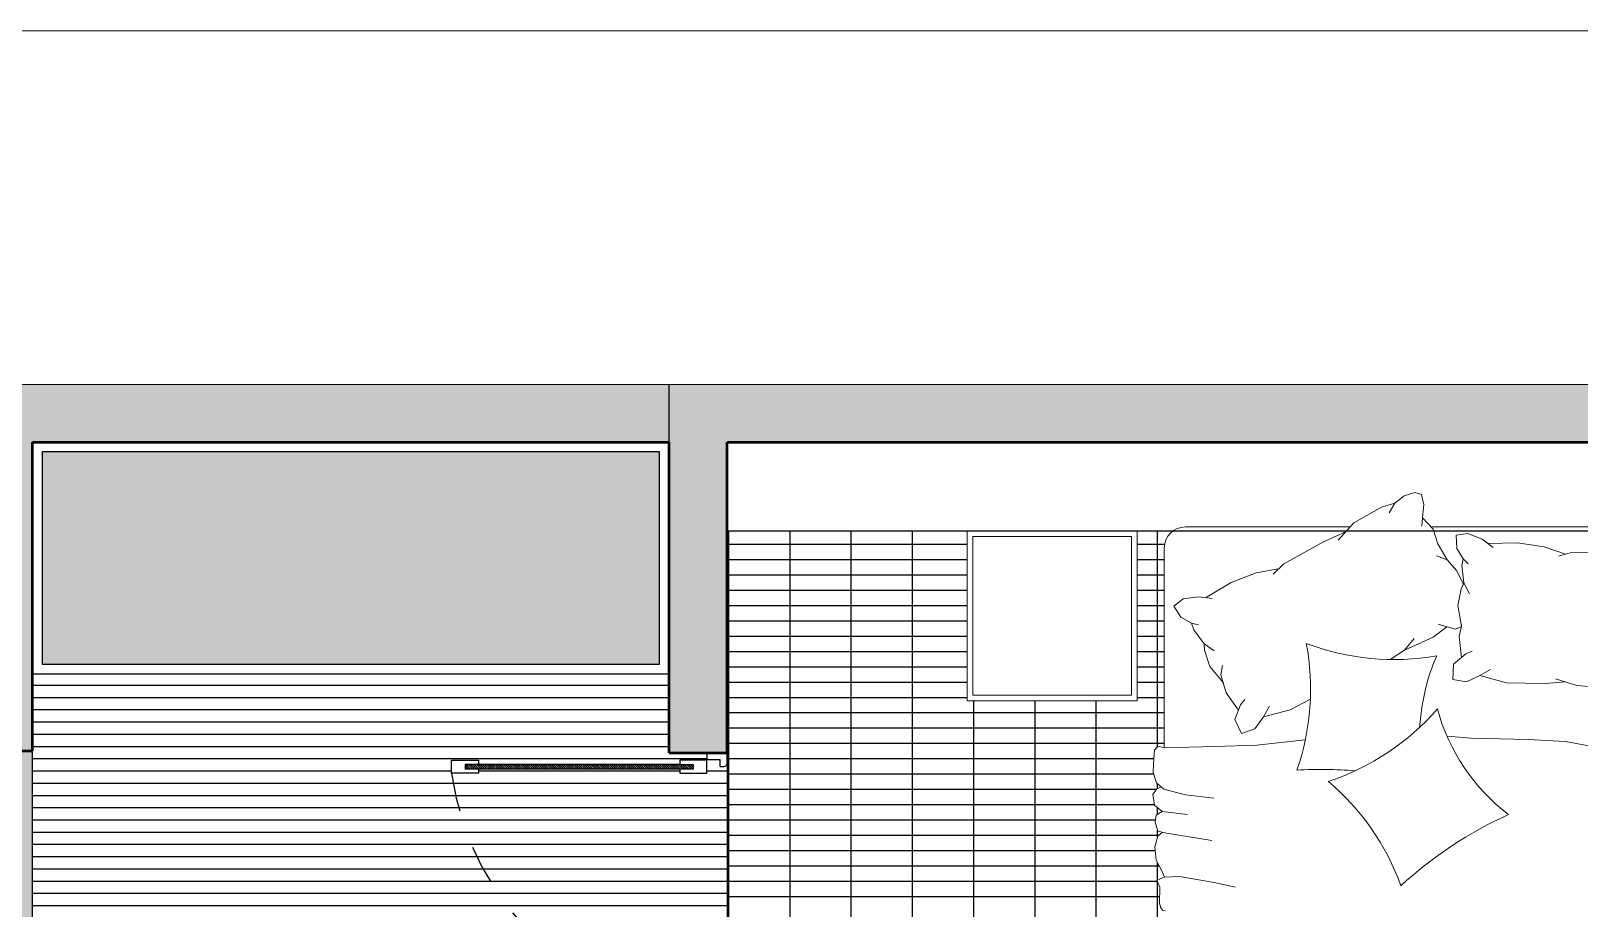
# Model space of a CAD drawing. Header units: millimetres. Extents: x 2999.9 to 3041.9, y 869.6 to 906.3.
# Drawn here: x 3033.265 to 3037.278, y 890.697 to 892.97 of the extents above; entities that cross this region are included whole.
import ezdxf

# ---------------------------------------------------------------- set-up
doc = ezdxf.new("R2010")
doc.units = ezdxf.units.MM
doc.linetypes.add('DASHED2', pattern=[9.525, 6.35, -3.175])
for name, color, linetype, lineweight in [('01', 8, 'Continuous', 9), ('mori', 166, 'Continuous', 30), ('MOVI', 7, 'Continuous', 9)]:
    doc.layers.add(name, color=color, linetype=linetype, lineweight=lineweight)
for name, color, linetype in [('1 proyeccion', 253, 'DASHED2'), ('1 puerta 0009', 242, 'Continuous'), ('1 puerta 002', 7, 'Continuous')]:
    doc.layers.add(name, color=color, linetype=linetype)

msp = doc.modelspace()

# ---------------------------------------------------------------- hatches: boundary and pattern name
h = msp.add_hatch(color=256)
h.dxf.hatch_style = 1
h.set_gradient(color1=(127, 63, 0), color2=(143, 71, 0), one_color=1, tint=0.28, name='CYLINDER')
h.paths.add_polyline_path([(3034.8947, 891.3288), (3034.8947, 891.8788), (3033.2942, 891.8788), (3033.2942, 891.3288)])
h.paths.add_polyline_path([(3032.846, 887.8281), (3032.396, 887.8281), (3032.3942, 886.4601), (3032.8442, 886.4601)])
h.paths.add_polyline_path([(3032.5442, 884.881), (3032.9942, 884.881), (3032.9942, 886.2601), (3032.5442, 886.2601)])
at = {"layer": '1 puerta 0009'}
h = msp.add_hatch(dxfattribs=at)
h.set_pattern_fill('_USER', color=256, scale=0.003811, angle=135, style=0, pattern_type=0)
h.set_pattern_definition([(135, (3205.6767292, -2.556469), (-0.00269486251, -0.00269486251), [])])
h.paths.add_polyline_path([(3034.9472, 891.0568), (3034.9822, 891.0568), (3034.9822, 891.069), (3034.3907, 891.069), (3034.3907, 891.0568), (3034.4257, 891.0568)])

# ---------------------------------------------------------------- linework, layer by layer
for p, q in [((3034.9197, 891.9038), (3034.9197, 892.0538)), ((3034.9197, 891.9038), (3033.2692, 891.9038)), ((3033.2692, 891.9038), (3033.2692, 891.3038)), ((3034.8947, 891.8788), (3033.2942, 891.8788)), ((3033.2942, 891.8788), (3033.2942, 891.3288)), ((3034.8947, 891.3288), (3034.8947, 891.8788)), ((3034.9197, 891.3038), (3034.9197, 891.9038)), ((3035.0697, 891.9038), (3038.5692, 891.9038)), ((3035.0697, 891.6736), (3035.0697, 891.9038)), ((3038.5692, 891.6736), (3035.0697, 891.6736)), ((3033.2942, 891.3288), (3034.8947, 891.3288)), ((3033.2692, 891.3038), (3034.9197, 891.3038)), ((3035.0697, 891.0988), (3035.0697, 890.3988))]:
    msp.add_line(p, q)
at = {"color": 251, "linetype": 'Continuous'}
for p, q in [((3035.0697, 891.6396), (3035.6926, 891.6396)), ((3035.0744, 888.9194), (3035.0744, 891.6736)), ((3035.2332, 888.8845), (3035.2332, 891.6736)), ((3035.3919, 888.8178), (3035.3919, 891.6736)), ((3035.5507, 888.7094), (3035.5507, 891.6736)), ((3036.1325, 891.6396), (3036.204, 891.6396)), ((3036.1857, 891.1144), (3036.1857, 891.6736)), ((3035.0697, 891.5999), (3035.6926, 891.5999)), ((3036.1325, 891.5999), (3036.2031, 891.5999)), ((3035.0697, 891.5602), (3035.6926, 891.5602)), ((3036.1325, 891.5602), (3036.2031, 891.5602)), ((3035.0697, 891.5205), (3035.6926, 891.5205)), ((3036.1325, 891.5205), (3036.2031, 891.5205)), ((3035.0697, 891.4809), (3035.6926, 891.4809)), ((3036.1325, 891.4809), (3036.2031, 891.4809)), ((3035.0697, 891.4412), (3035.6926, 891.4412)), ((3036.1325, 891.4412), (3036.2031, 891.4412)), ((3035.0697, 891.4015), (3035.6926, 891.4015)), ((3036.1325, 891.4015), (3036.2031, 891.4015)), ((3035.0697, 891.3618), (3035.6926, 891.3618)), ((3036.1325, 891.3618), (3036.2031, 891.3618)), ((3035.0697, 891.3221), (3035.6926, 891.3221)), ((3036.1325, 891.3221), (3036.2031, 891.3221)), ((3035.0697, 891.2824), (3035.6926, 891.2824)), ((3036.1325, 891.2824), (3036.2031, 891.2824)), ((3035.0697, 891.2427), (3035.6926, 891.2427)), ((3035.7094, 890.4835), (3035.7094, 891.2337)), ((3035.8682, 890.4835), (3035.8682, 891.2337)), ((3036.0269, 890.4835), (3036.0269, 891.2337)), ((3036.1325, 891.2427), (3036.2031, 891.2427)), ((3035.0697, 891.203), (3036.2031, 891.203)), ((3035.0697, 891.1634), (3036.2031, 891.1634)), ((3035.0697, 891.1237), (3036.2031, 891.1237)), ((3035.0697, 891.084), (3036.1762, 891.084)), ((3035.0697, 891.0443), (3036.1752, 891.0443)), ((3035.0697, 891.0046), (3036.1836, 891.0046)), ((3036.1857, 891.0057), (3036.1857, 891.0182)), ((3035.0697, 890.9649), (3036.1774, 890.9649)), ((3036.1857, 890.9398), (3036.1857, 890.9565)), ((3035.0697, 890.9252), (3036.1805, 890.9252)), ((3035.0697, 890.8855), (3036.1898, 890.8855)), ((3036.1857, 890.8795), (3036.1857, 890.8973)), ((3035.0697, 890.8459), (3036.1799, 890.8459)), ((3035.0697, 890.8062), (3036.1897, 890.8062)), ((3036.1857, 890.77), (3036.1857, 890.8138)), ((3035.0697, 890.7665), (3036.1847, 890.7665)), ((3036.1857, 890.4835), (3036.1857, 890.7643)), ((3035.0697, 890.7268), (3036.1909, 890.7268))]:
    msp.add_line(p, q, dxfattribs=at)
at = {"color": 252, "linetype": 'Continuous'}
for p, q in [((3033.2692, 891.2745), (3034.9197, 891.2745)), ((3033.2692, 891.2427), (3034.9197, 891.2427)), ((3033.2692, 891.211), (3034.9197, 891.211)), ((3033.2692, 891.1792), (3034.9197, 891.1792)), ((3033.2692, 891.1475), (3034.9197, 891.1475)), ((3033.2692, 891.1157), (3034.9197, 891.1157)), ((3033.2692, 891.084), (3035.0172, 891.084)), ((3033.2692, 891.0522), (3034.3557, 891.0522)), ((3034.4257, 891.0522), (3034.9472, 891.0522)), ((3035.0172, 891.0522), (3035.0697, 891.0522)), ((3033.2692, 891.0205), (3034.3618, 891.0205)), ((3034.3618, 891.0205), (3035.0697, 891.0205)), ((3033.2692, 890.9887), (3034.3694, 890.9887)), ((3033.2692, 890.957), (3034.3769, 890.957)), ((3034.3694, 890.9887), (3035.0697, 890.9887)), ((3034.3769, 890.957), (3035.0697, 890.957)), ((3033.2692, 890.9252), (3034.3845, 890.9252)), ((3034.3845, 890.9252), (3035.0697, 890.9252)), ((3033.2692, 890.8935), (3034.3956, 890.8935)), ((3034.3956, 890.8935), (3035.0697, 890.8935)), ((3033.2692, 890.8617), (3034.41, 890.8617)), ((3034.41, 890.8617), (3035.0697, 890.8617)), ((3033.2692, 890.83), (3034.4244, 890.83)), ((3033.2692, 890.7982), (3034.4389, 890.7982)), ((3034.4244, 890.83), (3035.0697, 890.83)), ((3034.4389, 890.7982), (3035.0697, 890.7982)), ((3033.2692, 890.7665), (3034.4572, 890.7665)), ((3034.4572, 890.7665), (3035.0697, 890.7665)), ((3033.2692, 890.7347), (3034.4798, 890.7347)), ((3034.4798, 890.7347), (3035.0697, 890.7347)), ((3033.2692, 890.703), (3034.5025, 890.703)), ((3034.5025, 890.703), (3035.0697, 890.703))]:
    msp.add_line(p, q, dxfattribs=at)
at = {"color": 7}
msp.add_line((3033.2692, 889.353), (3033.2692, 891.1038), dxfattribs=at)
at = {"color": 0, "linetype": 'Continuous'}
for points in [[(3033.1192, 891.9038), (3033.1192, 892.0538), (3033.2692, 891.1038)], [(3033.2692, 891.9038), (3033.1192, 892.0538), (3033.2692, 892.0538)], [(3033.2692, 891.1038), (3033.1192, 892.0538), (3033.2692, 891.9038)], [(3033.2692, 891.9038), (3033.2692, 892.0538), (3034.9197, 891.9038)], [(3034.9197, 891.9038), (3033.2692, 892.0538), (3034.9197, 892.0538)], [(3034.9197, 891.0988), (3034.9197, 892.0538), (3035.0172, 891.0988)], [(3035.0172, 891.0988), (3034.9197, 892.0538), (3035.0172, 892.0538)], [(3035.0172, 891.0988), (3035.0172, 892.0538), (3035.0697, 891.0988)], [(3035.0697, 891.9038), (3035.0172, 892.0538), (3035.0697, 892.0538)], [(3035.0697, 891.0988), (3035.0172, 892.0538), (3035.0697, 891.9038)], [(3035.0697, 891.9038), (3035.0697, 892.0538), (3038.5692, 891.9038)], [(3038.5692, 891.9038), (3035.0697, 892.0538), (3038.5692, 892.0538)], [(3033.1192, 891.2538), (3033.1192, 891.9038), (3033.2692, 891.1038)], [(3033.1192, 891.1038), (3033.1192, 891.2538), (3033.2692, 891.1038)]]:
    msp.add_solid(points, dxfattribs=at)
at = {"color": 7, "linetype": 'Continuous'}
for points in [[(3033.1892, 889.353), (3033.1892, 891.1038), (3033.2692, 889.353)], [(3033.2692, 889.353), (3033.1892, 891.1038), (3033.2692, 891.1038)]]:
    msp.add_solid(points, dxfattribs=at)
at = {"layer": '01', "transparency": 16777216}
msp.add_line((3038.7192, 892.97), (3021.4328, 892.97), dxfattribs=at)
at = {"layer": '1 proyeccion', "ltscale": 0.005}
msp.add_arc((3035.0797, 891.1467), 0.731, 187.9007, 267.8392, dxfattribs=at)
at = {"layer": '1 puerta 002'}
for p, q in [((3035.0697, 891.0988), (3035.0172, 891.0988)), ((3035.0172, 891.0988), (3035.0172, 891.0813)), ((3035.0172, 891.0813), (3035.0522, 891.0813)), ((3035.0522, 891.0638), (3035.0522, 891.0813)), ((3035.0697, 891.0708), (3035.0697, 891.0988)), ((3034.3907, 891.069), (3034.3907, 891.0568)), ((3034.4257, 891.0568), (3034.3907, 891.0568)), ((3035.0522, 891.0638), (3035.0627, 891.0638))]:
    msp.add_line(p, q, dxfattribs=at)
msp.add_lwpolyline([(3034.9472, 891.0568), (3034.4257, 891.0568), (3034.4257, 891.0463), (3034.3557, 891.0463), (3034.3557, 891.0795), (3034.4257, 891.0795), (3034.4257, 891.069)], dxfattribs=at)
msp.add_lwpolyline([(3034.9822, 891.069), (3034.9822, 891.0568), (3034.9472, 891.0568), (3034.9472, 891.0463), (3035.0172, 891.0463), (3035.0172, 891.0795), (3034.9472, 891.0795), (3034.9472, 891.069), (3034.4257, 891.069), (3034.3907, 891.069)], close=True, dxfattribs=at)
msp.add_arc((3035.0627, 891.0708), 0.007, 270, 0, dxfattribs=at)
at = {"layer": 'mori', "color": 152, "lineweight": 20}
msp.add_line((3003.8192, 892.0538), (3038.7192, 892.0538), dxfattribs=at)
at = {"layer": 'mori', "color": 152, "lineweight": 50}
for p, q in [((3033.2692, 891.9038), (3034.9197, 891.9038)), ((3033.2692, 891.1038), (3033.2692, 891.9038)), ((3034.9197, 891.0988), (3034.9197, 891.9038)), ((3035.0697, 891.9038), (3038.5692, 891.9038)), ((3035.0697, 891.0988), (3035.0697, 891.9038)), ((3032.3192, 891.1038), (3033.2692, 891.1038)), ((3034.9197, 891.0988), (3035.0697, 891.0988))]:
    msp.add_line(p, q, dxfattribs=at)
at = {"layer": 'MOVI'}
for p, q in [((3036.7659, 891.7359), (3036.6947, 891.6947)), ((3036.8009, 891.7462), (3036.7659, 891.7359)), ((3036.8009, 891.7462), (3036.7863, 891.7213)), ((3036.6853, 891.6845), (3036.2581, 891.6845)), ((3036.6947, 891.6947), (3036.6539, 891.6505)), ((3036.8729, 891.7078), (3036.9002, 891.6789)), ((3037.6328, 891.6845), (3036.8949, 891.6845)), ((3036.9002, 891.6789), (3036.9123, 891.6403)), ((3036.9123, 891.6403), (3036.9368, 891.5989)), ((3036.2031, 891.207), (3036.2031, 891.6295)), ((3036.9732, 891.4253), (3036.9732, 891.4304)), ((3036.9732, 891.3456), (3036.9732, 891.3498)), ((3036.3564, 891.2788), (3036.3539, 891.2833)), ((3036.2031, 891.207), (3036.2031, 891.112)), ((3036.8711, 891.2176), (3036.8644, 891.1644)), ((3036.2031, 891.112), (3036.1909, 891.1154)), ((3036.9988, 891.1372), (3036.936, 891.1423)), ((3037.146, 891.1332), (3036.9988, 891.1372)), ((3036.1829, 891.0207), (3036.2018, 891.0043)), ((3036.2018, 891.0043), (3036.258, 890.9896)), ((3036.258, 890.9896), (3036.3317, 890.9816)), ((3036.1817, 890.9375), (3036.1799, 890.9188)), ((3036.1799, 890.9188), (3036.1862, 890.8956)), ((3036.1978, 890.9468), (3036.1817, 890.9375)), ((3036.2634, 890.9388), (3036.1978, 890.9468)), ((3036.1862, 890.8956), (3036.2085, 890.8906)), ((3036.2085, 890.8906), (3036.3263, 890.8719)), ((3036.1836, 890.7692), (3036.2033, 890.7768)), ((3036.1914, 890.751), (3036.1836, 890.7692)), ((3036.2033, 890.7768), (3036.2427, 890.7783)), ((3036.2427, 890.7783), (3036.3321, 890.7631)), ((3036.3321, 890.7631), (3036.3881, 890.751))]:
    msp.add_line(p, q, dxfattribs=at)
for points in [[(3036.8009, 891.7462), (3036.8253, 891.7647), (3036.8522, 891.7733), (3036.87, 891.7686), (3036.876, 891.7426), (3036.8729, 891.7078), (3036.8704, 891.6862)], [(3036.6744, 891.6727), (3036.6145, 891.6447), (3036.5127, 891.5886), (3036.4855, 891.5621)], [(3036.991, 891.5891), (3036.9777, 891.6019), (3036.9613, 891.6289), (3036.9594, 891.6631), (3036.9897, 891.6673), (3037.0269, 891.653), (3037.0557, 891.6312)], [(3037.243, 891.6138), (3037.1881, 891.6332), (3037.1185, 891.6434), (3037.042, 891.6416)], [(3036.9092, 891.6099), (3036.9368, 891.5989), (3036.9615, 891.5709), (3036.979, 891.5349)], [(3036.9943, 891.5108), (3036.98, 891.5397), (3036.9747, 891.5841), (3036.9777, 891.6019)], [(3037.4436, 891.6128), (3037.3775, 891.6177), (3037.2613, 891.6187), (3037.2247, 891.6089)], [(3036.4991, 891.5754), (3036.4417, 891.5653), (3036.3761, 891.5401), (3036.3103, 891.501)], [(3036.9738, 891.4275), (3036.9644, 891.4806), (3036.973, 891.5241), (3036.98, 891.5397)], [(3036.2916, 891.4303), (3036.2737, 891.4349), (3036.2462, 891.4505), (3036.2278, 891.4793), (3036.2522, 891.4978), (3036.2916, 891.5036), (3036.3273, 891.4987)], [(3036.3328, 891.3636), (3036.3062, 891.3818), (3036.2798, 891.4179), (3036.2737, 891.4349)], [(3036.8511, 891.3951), (3036.8257, 891.365), (3036.7884, 891.3408)], [(3036.9352, 891.4259), (3036.9004, 891.399), (3036.8257, 891.365)], [(3036.9732, 891.4251), (3036.957, 891.4198), (3036.9133, 891.432)], [(3036.9737, 891.346), (3036.9675, 891.4003), (3036.9738, 891.4275)], [(3036.3558, 891.281), (3036.3216, 891.3226), (3036.3078, 891.3648), (3036.3062, 891.3818)], [(3037.0485, 891.3153), (3037.0215, 891.2989), (3036.9864, 891.283), (3036.9507, 891.2892), (3036.9532, 891.3291), (3036.9848, 891.3552), (3037.0013, 891.3622)], [(3036.3956, 891.2099), (3036.3637, 891.2542), (3036.3499, 891.3008), (3036.3538, 891.3249)], [(3037.2438, 891.2827), (3037.1906, 891.2786), (3037.0905, 891.2807), (3037.0215, 891.2989)], [(3037.4615, 891.2842), (3037.4246, 891.2704), (3037.3602, 891.2663), (3037.2725, 891.2736), (3037.2174, 891.291)], [(3036.4759, 891.2198), (3036.4604, 891.1923), (3036.4377, 891.1612), (3036.4035, 891.1491), (3036.3861, 891.1851), (3036.4008, 891.2233), (3036.4118, 891.2375)], [(3036.5818, 891.2383), (3036.5295, 891.2102), (3036.4604, 891.1923)], [(3036.1909, 891.1154), (3036.1846, 891.1133), (3036.1775, 891.1062), (3036.1754, 891.0704), (3036.1741, 891.0478)], [(3036.5687, 891.1322), (3036.4432, 891.1186), (3036.3334, 891.1154), (3036.2031, 891.112)], [(3037.6878, 891.0595), (3037.4764, 891.0854), (3037.2435, 891.1285), (3037.146, 891.1332)], [(3036.1741, 891.0478), (3036.1829, 891.0207)], [(3036.1948, 891.0104), (3036.1831, 891.0043), (3036.1737, 890.991), (3036.1777, 890.9629), (3036.1978, 890.9468)], [(3036.1983, 890.8929), (3036.1866, 890.8827), (3036.179, 890.8555), (3036.182, 890.8207), (3036.1957, 890.7949), (3036.2033, 890.7768)], [(3036.2054, 890.6896), (3036.1985, 890.6914), (3036.1943, 890.6972), (3036.1904, 890.7093), (3036.1914, 890.751)]]:
    msp.add_lwpolyline(points, dxfattribs=at)
for points in [[(3036.1325, 891.6736), (3035.6926, 891.6736), (3035.6926, 891.2337), (3036.1325, 891.2337)], [(3036.1181, 891.6592), (3035.707, 891.6592), (3035.707, 891.2481), (3036.1181, 891.2481)]]:
    msp.add_lwpolyline(points, close=True, dxfattribs=at)
for centre, radius, start, end in [((3036.2581, 891.6295), 0.055, 90, 180), ((3035.9405, 891.2639), 0.6419, 340.9059, 10.6528), ((3036.799, 891.9806), 0.6399, 249.159, 279.9254), ((3037.3858, 891.1414), 0.5203, 156.3276, 171.5768), ((3036.4281, 891.6325), 0.6399, 288.238, 319.0044), ((3037.4126, 891.351), 0.5203, 195.4066, 232.4063), ((3036.6113, 889.9945), 1.0614, 85.311, 93.4716), ((3036.2135, 890.535), 0.6419, 19.9849, 49.7318), ((3037.5344, 889.9725), 1.0614, 114.4421, 132.5506)]:
    msp.add_arc(centre, radius, start, end, dxfattribs=at)

doc.saveas('drawing.dxf')
